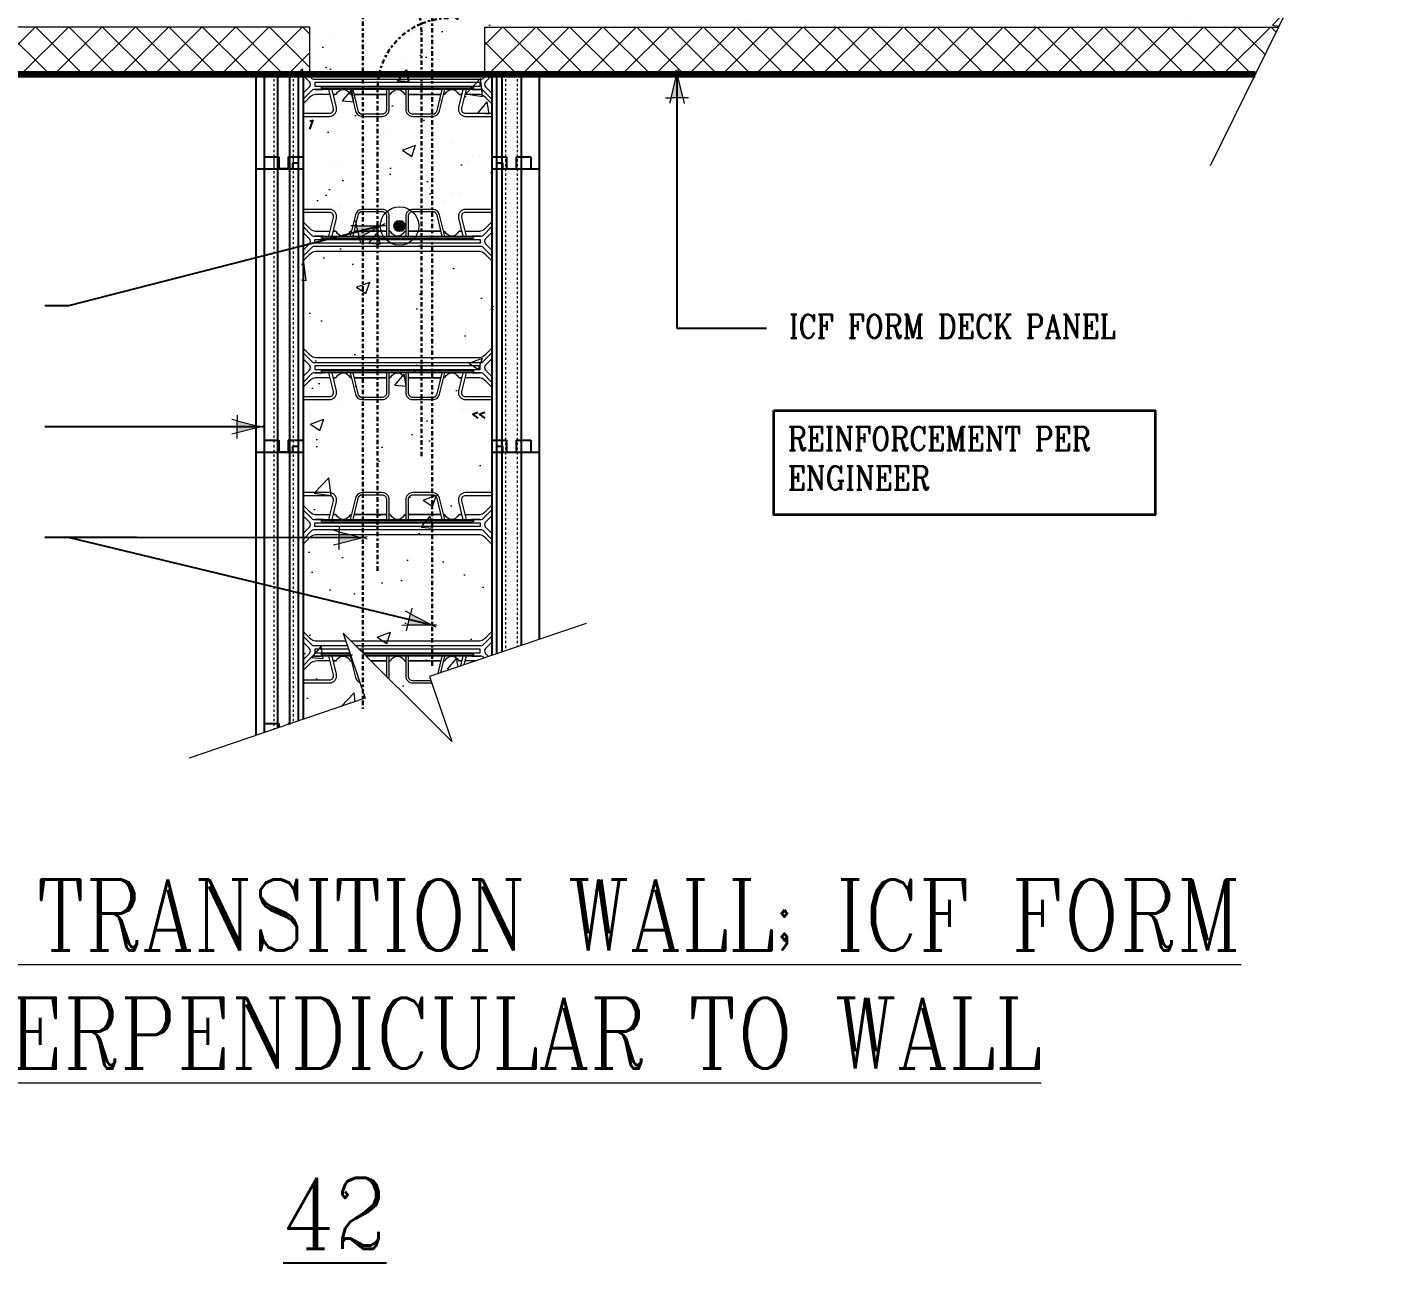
# Model space of a CAD drawing. Header units: inches. Extents: x -281.7 to -191.4, y 451.7 to 534.7.
# Drawn here: x -249.9 to -192.5, y 451.7 to 504 of the extents above; entities that cross this region are included whole.
import ezdxf

# ---------------------------------------------------------------- set-up
doc = ezdxf.new("R2010")
doc.units = ezdxf.units.IN
doc.header["$MEASUREMENT"] = 0
for name, pattern in [('CENTER', [2, 1.25, -0.25, 0.25, -0.25]), ('DASHED2', [0.375, 0.25, -0.125]), ('HIDDEN', [0.375, 0.25, -0.125])]:
    doc.linetypes.add(name, pattern=pattern)
doc.layers.get('Defpoints').update_dxf_attribs({"color": 252})
for name, color, linetype, lineweight in [('A2 Hatch', 8, 'Continuous', 9), ('A4 medium', 7, 'Continuous', 35), ('DETAILS', 7, 'Continuous', 13), ('DIM', 3, 'Continuous', 13), ('GRADE', 5, 'Continuous', 100), ('REBAR', 2, 'CENTER', 30)]:
    doc.layers.add(name, color=color, linetype=linetype, lineweight=lineweight)
doc.styles.add('ARCTEXT', font='arctext.shx', dxfattribs={"width": 0.85})
doc.styles.add('RomanC', font='romanc.shx', dxfattribs={"width": 0.85, "height": 5})
doc.dimstyles.new('ARCTEXT1-4', dxfattribs={"dimtxt": 4, "dimasz": 2, "dimexe": 2, "dimexo": 2, "dimgap": 2, "dimtad": 1, "dimdec": 4, "dimzin": 3, "dimdsep": 46, "dimlunit": 4, "dimtxsty": 'ARCTEXT', "dimblk": 'ARCHTICK', "dimcen": 2, "dimaunit": 1, "dimadec": 0, "dimazin": 0, "dimtfac": 1, "dimtdec": 4, "dimtmove": 2, "dimatfit": 3, "dimldrblk": 'arrow', "dimfxl": 1, "dimtolj": 1, "dimtzin": 0, "dimarcsym": 0})
pattern_1 = [(45, (-4000.7404, 1201.925), (-0.70710678, 0.70710678), []), (135, (-4000.7404, 1201.925), (-0.70710678, -0.70710678), [])]
pattern_2 = [(50, (-3657.1434, 1048.7867), (5.7380815, -0.502017), [0.6, -6.6]), (355, (-3657.1434, 1048.7867), (-1.110011, 6.017537), [0.48, -5.28]), (100.45145, (-3656.665, 1048.745), (4.628071, 5.51552), [0.509922, -5.609137]), (46.1842, (-3657.1434, 1050.387), (8.537928, -1.324152), [0.9, -9.9]), (96.63564, (-3656.432, 1050.276), (7.477296, 7.792949), [0.764882, -8.413704]), (351.1842, (-3657.143, 1050.387), (7.477296, 7.792949), [0.72, -7.92]), (21, (-3656.3434, 1049.9867), (4.7752564, -3.220951), [0.6, -6.6]), (326, (-3656.3434, 1049.9867), (1.946523, 5.8012), [0.48, -5.28]), (71.45144, (-3655.9455, 1049.7183), (6.721779, 2.580249), [0.509922, -5.609137]), (37.5, (-3657.1434, 1048.7867), (0.0972788, 2.6631508), [0, -5.216, 0, -5.36, 0, -5.3]), (7.5, (-3657.1434, 1048.7867), (2.1045563, 3.1552937), [0, -3.056, 0, -5.096, 0, -2.02]), (327.5, (-3658.9274, 1048.7867), (4.2705795, -0.180439), [0, -2, 0, -6.24, 0, -8.28]), (317.5, (-3659.7274, 1048.7867), (4.6654894, 0.80084), [0, -2.6, 0, -4.144, 0, -5.88])]

# ---------------------------------------------------------------- blocks, each defined once
blk = doc.blocks.new('_ArchTick')
at = {"color": 0, "linetype": 'ByBlock', "const_width": 0.15}
blk.add_lwpolyline([(-0.5, -0.5), (0.5, 0.5)], dxfattribs=at)
blk = doc.blocks.new('arrow')
at = {"layer": 'DIM'}
blk.add_hatch(color=253, dxfattribs=at).paths.add_polyline_path([(-2, 0.5), (-2, -0.5), (0, 0)])
at = {"layer": 'DIM', "lineweight": 9}
for points in [[(-2, 0.98), (-2, 0.5), (-2.47, 0.62)], [(0.37, 0.09), (0, 0)], [(0.37, -0.09), (0, 0)], [(-2, -0.98), (-2, -0.5), (-2.47, -0.62)]]:
    blk.add_lwpolyline(points, dxfattribs=at)
at = {"layer": 'DIM', "lineweight": 15}
blk.add_lwpolyline([(0, 0), (-2, -0.5), (-2, 0.5), (0, 0)], dxfattribs=at)

msp = doc.modelspace()

# ---------------------------------------------------------------- hatches: boundary and pattern name
at = {"layer": 'A2 Hatch', "ltscale": 0.15}
h = msp.add_hatch(dxfattribs=at)
h.set_pattern_fill('AR-CONC', color=256, scale=0.8, style=0)
h.set_pattern_definition(pattern_2)
h.paths.add_polyline_path([(-230.129, 533.997), (-238.201, 533.997), (-238.325, 498.634), (-235.455, 499.607), (-236.391, 502.367), (-231.795, 497.771), (-232.731, 500.531), (-230.125, 501.415)])
h = msp.add_hatch(dxfattribs=at)
h.set_pattern_fill('AR-CONC', color=256, scale=0.8, style=0)
h.set_pattern_definition(pattern_2)
h.paths.add_polyline_path([(-230.129, 509.997), (-238.201, 509.997), (-238.325, 474.634), (-235.455, 475.607), (-236.391, 478.367), (-231.795, 473.771), (-232.731, 476.531), (-230.125, 477.415)])
h = msp.add_hatch(dxfattribs=at)
h.set_pattern_fill('AR-CONC', color=256, scale=0.8, style=0)
h.set_pattern_definition([(50, (-5868.9843, 2125.191), (5.7380815, -0.502017), [0.6, -6.6]), (355, (-5868.9843, 2125.191), (-1.1100107, 6.017537), [0.48, -5.28]), (100.4514, (-5868.506, 2125.1493), (4.628075, 5.5155163), [0.5099215, -5.609137]), (46.1842, (-5868.984, 2126.791), (8.537928, -1.324152), [0.9, -9.9]), (96.6356, (-5868.273, 2126.681), (7.477302, 7.792943), [0.764882, -8.413704]), (351.1842, (-5868.984, 2126.791), (7.477296, 7.792949), [0.72, -7.92]), (21, (-5868.1843, 2126.391), (4.7752564, -3.220951), [0.6, -6.6]), (326, (-5868.1843, 2126.391), (1.9465227, 5.8012004), [0.48, -5.28]), (71.4514, (-5867.7864, 2126.1227), (6.721781, 2.580244), [0.5099215, -5.609137]), (37.5, (-5868.9843, 2125.1911), (0.09727884, 2.6631508), [0, -5.216, 0, -5.36, 0, -5.3]), (7.5, (-5868.9843, 2125.191), (2.1045563, 3.1552937), [0, -3.056, 0, -5.096, 0, -2.02]), (327.5, (-5870.7683, 2125.1911), (4.2705795, -0.180439), [0, -2, 0, -6.24, 0, -8.28]), (317.5, (-5871.5683, 2125.191), (4.6654894, 0.8008399), [0, -2.6, 0, -4.144, 0, -5.88])])
h.paths.add_polyline_path([(-231.498, 509.997), (-193.921, 509.997), (-195.116, 507.576), (-192.502, 506.286), (-199.002, 506.286), (-196.389, 504.997), (-196.882, 503.997), (-231.498, 503.997)])
h = msp.add_hatch(dxfattribs=at)
h.set_pattern_fill('ANSI37', color=256, scale=8, style=0)
h.set_pattern_definition(pattern_1)
edge = h.paths.add_edge_path()
edge.add_line((-279.772, 501.997), (-237.907, 501.997))
edge.add_line((-237.907, 501.997), (-237.907, 503.997))
edge.add_line((-237.907, 503.997), (-278.785, 503.997))
edge.add_line((-278.785, 503.997), (-279.772, 501.997))
h = msp.add_hatch(dxfattribs=at)
h.set_pattern_fill('ANSI37', color=256, scale=8, style=0)
h.set_pattern_definition(pattern_1)
h.paths.add_polyline_path([(-230.498, 501.997), (-230.498, 503.997), (-196.882, 503.997), (-197.869, 501.997)])
h = msp.add_hatch(color=256, dxfattribs=at)
edge = h.paths.add_edge_path()
edge.add_arc((-234.113, 495.573), 0.224, 0, 360)

# ---------------------------------------------------------------- linework, layer by layer
at = {"ltscale": 0.15}
for p, q in [((-236.879, 503.629), (-236.879, 503.629)), ((-230.522, 503.826), (-230.522, 503.826)), ((-234.204, 501.721), (-233.819, 502.18)), ((-233.866, 502.607), (-233.866, 502.607)), ((-233.726, 501.679), (-233.819, 502.18)), ((-232.408, 502.645), (-232.408, 502.645)), ((-237.46, 501.98), (-237.46, 501.98)), ((-236.45, 501.712), (-236.45, 501.712)), ((-234.962, 501.872), (-234.962, 501.872)), ((-234.204, 501.721), (-233.726, 501.679)), ((-232.179, 501.532), (-232.179, 501.532)), ((-230.619, 501.163), (-230.619, 501.163)), ((-234.726, 500.599), (-234.726, 500.599)), ((-237.907, 500.006), (-237.778, 500.056)), ((-237.907, 499.671), (-237.778, 500.056)), ((-234.806, 499.49), (-234.806, 499.49)), ((-234.513, 499.49), (-234.513, 499.49)), ((-232.803, 499.754), (-232.803, 499.754)), ((-232.51, 499.754), (-232.51, 499.754)), ((-231.907, 499.073), (-231.907, 499.073)), ((-236.866, 498.272), (-236.866, 498.272)), ((-236.572, 498.272), (-236.572, 498.272)), ((-231.48, 498.36), (-231.48, 498.36)), ((-231.187, 498.36), (-231.187, 498.36)), ((-231.01, 498.499), (-231.01, 498.499)), ((-230.716, 498.499), (-230.716, 498.499)), ((-239.226, 497.997), (-238.826, 497.997)), ((-239.226, 497.997), (-238.826, 497.997)), ((-231.878, 496.997), (-231.878, 496.997)), ((-231.585, 496.997), (-231.585, 496.997)), ((-232.2, 496.655), (-232.2, 496.655)), ((-236.91, 496.335), (-236.91, 496.335)), ((-236.617, 496.335), (-236.617, 496.335)), ((-235.751, 496.122), (-235.751, 496.122)), ((-235.457, 496.122), (-235.457, 496.122)), ((-235.117, 495.519), (-235.117, 495.519)), ((-234.824, 495.519), (-234.824, 495.519)), ((-234.908, 494.181), (-234.908, 494.181)), ((-234.614, 494.181), (-234.614, 494.181)), ((-230.843, 488.46), (-230.843, 488.46)), ((-236.596, 488.141), (-236.596, 488.141)), ((-232.846, 488.196), (-232.846, 488.196)), ((-231.399, 487.847), (-231.399, 487.847)), ((-231.105, 487.847), (-231.105, 487.847)), ((-238.192, 487.531), (-238.192, 487.531)), ((-237.898, 487.531), (-237.898, 487.531)), ((-235.213, 487.284), (-235.213, 487.284)), ((-231.028, 487.598), (-230.791, 487.689)), ((-231.028, 487.598), (-230.791, 487.438)), ((-230.734, 487.598), (-230.498, 487.689)), ((-230.734, 487.598), (-230.498, 487.438)), ((-239.226, 485.997), (-238.826, 485.997)), ((-237.65, 476.888), (-237.65, 476.888)), ((-231.788, 477.194), (-231.788, 477.194)), ((-231.472, 476.903), (-231.472, 476.903)), ((-235.895, 476.631), (-235.895, 476.631)), ((-233.38, 476.708), (-233.38, 476.708)), ((-236.525, 476.238), (-236.525, 476.238))]:
    msp.add_line(p, q, dxfattribs=at)
at = {"color": 1}
for p, q in [((-240.201, 501.997), (-240.201, 497.997)), ((-239.851, 501.997), (-239.851, 497.997)), ((-239.276, 501.997), (-239.276, 497.997)), ((-238.776, 501.997), (-238.776, 497.997)), ((-238.401, 501.997), (-238.401, 497.997)), ((-238.201, 501.997), (-238.201, 497.997)), ((-230.201, 501.997), (-230.201, 497.997)), ((-230.001, 501.997), (-230.001, 497.997)), ((-229.786, 501.997), (-229.786, 497.997)), ((-228.966, 501.997), (-228.966, 497.997)), ((-228.201, 501.997), (-228.201, 497.997)), ((-239.851, 498.497), (-239.226, 498.497)), ((-239.851, 498.497), (-239.851, 485.997)), ((-239.851, 498.497), (-239.226, 498.497)), ((-239.276, 498.497), (-239.276, 485.997)), ((-239.226, 498.497), (-239.226, 497.997)), ((-239.226, 498.497), (-239.226, 497.997)), ((-238.826, 498.497), (-238.826, 497.997)), ((-238.826, 498.497), (-238.201, 498.497)), ((-238.826, 498.497), (-238.826, 497.997)), ((-238.826, 498.497), (-238.201, 498.497)), ((-238.776, 498.497), (-238.776, 485.997)), ((-238.651, 498.247), (-238.651, 497.997)), ((-238.651, 498.247), (-238.401, 498.247)), ((-238.651, 498.247), (-238.651, 497.997)), ((-238.651, 498.247), (-238.401, 498.247)), ((-238.401, 498.247), (-238.401, 485.997)), ((-238.201, 498.497), (-238.201, 485.997)), ((-230.201, 498.497), (-230.201, 485.997)), ((-230.201, 498.497), (-229.576, 498.497)), ((-230.201, 498.497), (-229.576, 498.497)), ((-230.001, 498.247), (-230.001, 485.997)), ((-230.001, 498.247), (-229.751, 498.247)), ((-230.001, 498.247), (-229.751, 498.247)), ((-229.751, 498.247), (-229.751, 497.997)), ((-229.751, 498.247), (-229.751, 497.997)), ((-229.576, 498.497), (-229.576, 497.997)), ((-229.576, 498.497), (-229.576, 497.997)), ((-229.176, 498.497), (-229.176, 497.997)), ((-229.176, 498.497), (-228.551, 498.497)), ((-229.176, 498.497), (-229.176, 497.997)), ((-229.176, 498.497), (-228.551, 498.497)), ((-228.551, 498.497), (-228.551, 497.997)), ((-228.551, 498.497), (-228.551, 497.997)), ((-240.201, 497.997), (-238.201, 497.997)), ((-240.201, 497.997), (-240.201, 485.997)), ((-240.201, 497.997), (-238.651, 497.997)), ((-240.201, 497.997), (-238.201, 497.997)), ((-240.201, 497.997), (-238.651, 497.997)), ((-238.776, 497.997), (-239.276, 497.997)), ((-238.776, 497.997), (-239.276, 497.997)), ((-238.401, 497.997), (-238.201, 497.997)), ((-238.401, 497.997), (-238.201, 497.997)), ((-230.201, 497.997), (-228.201, 497.997)), ((-230.201, 497.997), (-230.001, 497.997)), ((-230.201, 497.997), (-228.201, 497.997)), ((-230.201, 497.997), (-230.001, 497.997)), ((-229.786, 497.997), (-228.201, 497.997)), ((-229.786, 497.997), (-229.786, 485.997)), ((-229.786, 497.997), (-228.201, 497.997)), ((-228.966, 497.997), (-228.966, 485.997)), ((-228.201, 497.997), (-228.201, 485.997)), ((-239.851, 486.497), (-239.226, 486.497)), ((-239.851, 486.497), (-239.851, 474.116)), ((-239.276, 486.497), (-239.276, 474.311)), ((-239.226, 486.497), (-239.226, 485.997)), ((-238.826, 486.497), (-238.826, 485.997)), ((-238.826, 486.497), (-238.201, 486.497)), ((-238.776, 486.497), (-238.776, 474.48)), ((-238.651, 486.247), (-238.651, 485.997)), ((-238.651, 486.247), (-238.401, 486.247)), ((-238.401, 486.247), (-238.401, 474.607)), ((-238.201, 486.497), (-238.201, 474.675)), ((-230.201, 486.497), (-230.201, 477.388)), ((-230.201, 486.497), (-229.576, 486.497)), ((-230.001, 486.247), (-230.001, 477.456)), ((-230.001, 486.247), (-229.751, 486.247)), ((-229.751, 486.247), (-229.751, 485.997)), ((-229.576, 486.497), (-229.576, 485.997)), ((-229.176, 486.497), (-229.176, 485.997)), ((-229.176, 486.497), (-228.551, 486.497)), ((-228.551, 486.497), (-228.551, 485.997)), ((-240.201, 485.997), (-238.201, 485.997)), ((-240.201, 485.997), (-240.201, 473.997)), ((-240.201, 485.997), (-238.651, 485.997)), ((-238.776, 485.997), (-239.276, 485.997)), ((-238.401, 485.997), (-238.201, 485.997)), ((-230.201, 485.997), (-228.201, 485.997)), ((-230.201, 485.997), (-230.001, 485.997)), ((-229.786, 485.997), (-228.201, 485.997)), ((-229.786, 485.997), (-229.786, 477.529)), ((-228.966, 485.997), (-228.966, 477.807)), ((-228.201, 485.997), (-228.201, 478.067)), ((-239.851, 474.497), (-239.226, 474.497)), ((-239.226, 474.497), (-239.226, 474.328)), ((-238.826, 474.497), (-238.826, 474.463)), ((-238.826, 474.497), (-238.726, 474.497))]:
    msp.add_line(p, q, dxfattribs=at)
at = {"color": 1, "linetype": 'HIDDEN', "ltscale": 0.02}
for p, q in [((-239.851, 498.497), (-239.226, 498.497)), ((-239.851, 498.497), (-239.226, 498.497)), ((-239.226, 498.497), (-239.226, 497.997)), ((-239.226, 498.497), (-239.226, 497.997)), ((-238.826, 498.497), (-238.826, 497.997)), ((-238.826, 498.497), (-238.201, 498.497)), ((-238.826, 498.497), (-238.826, 497.997)), ((-238.826, 498.497), (-238.201, 498.497)), ((-230.201, 498.497), (-229.576, 498.497)), ((-230.201, 498.497), (-229.576, 498.497)), ((-229.576, 498.497), (-229.576, 497.997)), ((-229.576, 498.497), (-229.576, 497.997)), ((-229.176, 498.497), (-229.176, 497.997)), ((-229.176, 498.497), (-228.551, 498.497)), ((-229.176, 498.497), (-229.176, 497.997)), ((-229.176, 498.497), (-228.551, 498.497)), ((-228.551, 498.497), (-228.551, 497.997)), ((-228.551, 498.497), (-228.551, 497.997)), ((-239.851, 486.497), (-239.226, 486.497)), ((-239.226, 486.497), (-239.226, 485.997)), ((-238.826, 486.497), (-238.826, 485.997)), ((-238.826, 486.497), (-238.201, 486.497)), ((-230.201, 486.497), (-229.576, 486.497)), ((-229.576, 486.497), (-229.576, 485.997)), ((-229.176, 486.497), (-229.176, 485.997)), ((-229.176, 486.497), (-228.551, 486.497)), ((-228.551, 486.497), (-228.551, 485.997)), ((-239.851, 474.497), (-239.226, 474.497)), ((-239.226, 474.497), (-239.226, 474.328)), ((-238.826, 474.497), (-238.826, 474.463)), ((-238.826, 474.497), (-238.726, 474.497))]:
    msp.add_line(p, q, dxfattribs=at)
at = {"ltscale": 0.15}
msp.add_circle((-234.113, 495.573), 0.224, dxfattribs=at)
at = {"layer": 'A2 Hatch', "ltscale": 0.15}
for p, q in [((-237.907, 503.997), (-278.785, 503.997)), ((-237.907, 501.997), (-237.907, 503.997)), ((-230.498, 501.997), (-230.498, 503.997)), ((-230.498, 503.997), (-196.882, 503.997)), ((-279.772, 501.997), (-237.907, 501.997)), ((-230.498, 501.997), (-197.869, 501.997))]:
    msp.add_line(p, q, dxfattribs=at)
at = {"layer": 'A2 Hatch', "linetype": 'DASHED2', "ltscale": 0.15}
for p, q in [((-239.436, 501.997), (-239.436, 497.997)), ((-238.616, 501.997), (-238.616, 497.997)), ((-229.626, 501.997), (-229.626, 497.997)), ((-229.126, 501.997), (-229.126, 497.997)), ((-239.436, 498.497), (-239.436, 485.997)), ((-238.616, 498.497), (-238.616, 485.997)), ((-229.626, 497.997), (-229.626, 485.997)), ((-229.126, 497.997), (-229.126, 485.997)), ((-239.436, 486.497), (-239.436, 474.256)), ((-238.616, 486.497), (-238.616, 474.534)), ((-229.626, 485.997), (-229.626, 477.583)), ((-229.126, 485.997), (-229.126, 477.753))]:
    msp.add_line(p, q, dxfattribs=at)
at = {"layer": 'A2 Hatch', "ltscale": 0.15}
msp.add_circle((-234.113, 495.573), 0.816, dxfattribs=at)
at = {"layer": 'A4 medium', "ltscale": 0.15}
msp.add_lwpolyline([(-218.262, 487.753), (-202.1, 487.753), (-202.1, 483.342), (-218.262, 483.342)], close=True, dxfattribs=at)
at = {"layer": 'DETAILS', "color": 6, "lineweight": 20}
for p, q in [((-234.649, 477.147), (-235.316, 477.147)), ((-235.316, 477.147), (-234.649, 477.147))]:
    msp.add_line(p, q, dxfattribs=at)
for points in [[(-238.201, 501.198), (-237.932, 501.466, 0.414214), (-237.932, 501.678), (-238.201, 501.946)], [(-238.001, 501.997), (-237.831, 501.826, 0.198912), (-237.76, 501.797), (-234.201, 501.797), (-230.642, 501.797, 0.198912), (-230.571, 501.826), (-230.4, 501.997)], [(-230.201, 501.946), (-230.469, 501.678, 0.414214), (-230.469, 501.466), (-230.201, 501.198)], [(-234.531, 501.147, 0.279322), (-234.487, 501.174, -0.279322), (-234.201, 501.347), (-237.76, 501.347, 0.198912), (-237.831, 501.318), (-238.201, 500.948)], [(-238.201, 500.347), (-237.08, 500.347, 0.485338), (-236.915, 500.557), (-237.105, 501.347), (-237.701, 501.347), (-237.451, 501.347), (-237.351, 501.347)], [(-238.201, 500.217), (-237.08, 500.217, 0.485338), (-236.788, 500.587), (-236.972, 501.347)], [(-237.057, 501.147), (-237.594, 501.147, 0.198912), (-237.948, 501), (-238.201, 500.748)], [(-236.83, 501.147), (-236.923, 501.147), (-236.83, 501.147, 0.279322), (-236.786, 501.174, -0.605918), (-236.214, 501.174, 0.279322), (-236.17, 501.147)], [(-236.2, 501.347), (-235.983, 500.447, 0.346495), (-235.691, 500.217), (-234.849, 500.217, 0.414214), (-234.549, 500.517), (-234.549, 501.347)], [(-236.097, 501.347), (-235.886, 500.47, 0.346495), (-235.691, 500.317), (-234.849, 500.317, 0.414214), (-234.649, 500.517), (-234.649, 501.347)], [(-230.201, 500.948), (-230.571, 501.318, 0.198912), (-230.642, 501.347), (-234.201, 501.347, -0.279322), (-233.915, 501.174, 0.279322), (-233.871, 501.147)], [(-233.853, 501.347), (-233.853, 500.517, 0.414214), (-233.553, 500.217), (-232.71, 500.217, 0.346495), (-232.419, 500.447), (-232.201, 501.347)], [(-233.753, 501.347), (-233.753, 500.517, 0.414214), (-233.553, 500.317), (-232.71, 500.317, 0.346495), (-232.516, 500.47), (-232.304, 501.347)], [(-232.231, 501.147, 0.279322), (-232.187, 501.174, -0.605918), (-231.616, 501.174, 0.279322), (-231.571, 501.147), (-231.478, 501.147), (-231.571, 501.147)], [(-231.43, 501.347), (-231.613, 500.587, 0.485338), (-231.321, 500.217), (-230.201, 500.217)], [(-231.05, 501.347), (-230.95, 501.347), (-230.7, 501.347), (-231.296, 501.347), (-231.487, 500.557, 0.485338), (-231.321, 500.347), (-230.201, 500.347)], [(-230.201, 500.748), (-230.454, 501, 0.198912), (-230.807, 501.147), (-231.344, 501.147)], [(-236.972, 495.147), (-236.788, 495.907, 0.485338), (-237.08, 496.277), (-238.201, 496.277)], [(-237.351, 495.147), (-237.451, 495.147), (-237.701, 495.147), (-237.105, 495.147), (-236.915, 495.937, 0.485338), (-237.08, 496.147), (-238.201, 496.147)], [(-234.549, 495.147), (-234.549, 495.977, 0.414214), (-234.849, 496.277), (-235.691, 496.277, 0.346495), (-235.983, 496.047), (-236.2, 495.147)], [(-234.649, 495.147), (-234.649, 495.977, 0.414214), (-234.849, 496.177), (-235.691, 496.177, 0.346495), (-235.886, 496.024), (-236.097, 495.147)], [(-232.201, 495.147), (-232.419, 496.047, 0.346495), (-232.71, 496.277), (-233.553, 496.277, 0.414214), (-233.853, 495.977), (-233.853, 495.147)], [(-232.304, 495.147), (-232.516, 496.024, 0.346495), (-232.71, 496.177), (-233.553, 496.177, 0.414214), (-233.753, 495.977), (-233.753, 495.147)], [(-230.201, 496.277), (-231.321, 496.277, 0.485338), (-231.613, 495.907), (-231.43, 495.147)], [(-230.201, 496.147), (-231.321, 496.147, 0.485338), (-231.487, 495.937), (-231.296, 495.147), (-230.7, 495.147), (-230.95, 495.147), (-231.05, 495.147)], [(-238.201, 495.746), (-237.948, 495.493, 0.198912), (-237.594, 495.347), (-237.057, 495.347)], [(-238.201, 495.546), (-237.831, 495.176, 0.198912), (-237.76, 495.147), (-234.201, 495.147, -0.279322), (-234.487, 495.32, 0.279322), (-234.531, 495.347)], [(-238.201, 494.548), (-237.932, 494.816, 0.414214), (-237.932, 495.028), (-238.201, 495.296)], [(-236.17, 495.347, 0.279322), (-236.214, 495.32, -0.605918), (-236.786, 495.32, 0.279322), (-236.83, 495.347), (-236.923, 495.347), (-236.83, 495.347)], [(-233.871, 495.347, 0.279322), (-233.915, 495.32, -0.279322), (-234.201, 495.147), (-230.642, 495.147, 0.198912), (-230.571, 495.176), (-230.201, 495.546)], [(-231.571, 495.347), (-231.478, 495.347), (-231.571, 495.347, 0.279322), (-231.616, 495.32, -0.605918), (-232.187, 495.32, 0.279322), (-232.231, 495.347)], [(-231.344, 495.347), (-230.807, 495.347, 0.198912), (-230.454, 495.493), (-230.201, 495.746)], [(-230.201, 495.296), (-230.469, 495.028, 0.414214), (-230.469, 494.816), (-230.201, 494.548)], [(-230.201, 494.298), (-230.571, 494.668, 0.198912), (-230.642, 494.697), (-234.201, 494.697), (-237.76, 494.697, 0.198912), (-237.831, 494.668), (-238.201, 494.298)], [(-230.201, 494.098), (-230.454, 494.35, 0.198912), (-230.807, 494.497), (-234.201, 494.497), (-237.594, 494.497, 0.198912), (-237.948, 494.35), (-238.201, 494.098)], [(-238.201, 490.396), (-237.948, 490.143, 0.198912), (-237.594, 489.997), (-234.201, 489.997), (-230.807, 489.997, 0.198912), (-230.454, 490.143), (-230.201, 490.396)], [(-238.201, 490.196), (-237.831, 489.826, 0.198912), (-237.76, 489.797), (-234.201, 489.797), (-230.642, 489.797, 0.198912), (-230.571, 489.826), (-230.201, 490.196)], [(-238.201, 489.198), (-237.932, 489.466, 0.414214), (-237.932, 489.678), (-238.201, 489.946)], [(-230.201, 489.946), (-230.469, 489.678, 0.414214), (-230.469, 489.466), (-230.201, 489.198)], [(-234.531, 489.147, 0.279322), (-234.487, 489.174, -0.279322), (-234.201, 489.347), (-237.76, 489.347, 0.198912), (-237.831, 489.318), (-238.201, 488.948)], [(-238.201, 488.347), (-237.08, 488.347, 0.485338), (-236.915, 488.557), (-237.105, 489.347), (-237.701, 489.347), (-237.451, 489.347), (-237.351, 489.347)], [(-238.201, 488.217), (-237.08, 488.217, 0.485338), (-236.788, 488.587), (-236.972, 489.347)], [(-237.057, 489.147), (-237.594, 489.147, 0.198912), (-237.948, 489), (-238.201, 488.748)], [(-236.83, 489.147), (-236.923, 489.147), (-236.83, 489.147, 0.279322), (-236.786, 489.174, -0.605918), (-236.214, 489.174, 0.279322), (-236.17, 489.147)], [(-236.2, 489.347), (-235.983, 488.447, 0.346495), (-235.691, 488.217), (-234.849, 488.217, 0.414214), (-234.549, 488.517), (-234.549, 489.347)], [(-236.097, 489.347), (-235.886, 488.47, 0.346495), (-235.691, 488.317), (-234.849, 488.317, 0.414214), (-234.649, 488.517), (-234.649, 489.347)], [(-230.201, 488.948), (-230.571, 489.318, 0.198912), (-230.642, 489.347), (-234.201, 489.347, -0.279322), (-233.915, 489.174, 0.279322), (-233.871, 489.147)], [(-233.853, 489.347), (-233.853, 488.517, 0.414214), (-233.553, 488.217), (-232.71, 488.217, 0.346495), (-232.419, 488.447), (-232.201, 489.347)], [(-233.753, 489.347), (-233.753, 488.517, 0.414214), (-233.553, 488.317), (-232.71, 488.317, 0.346495), (-232.516, 488.47), (-232.304, 489.347)], [(-232.231, 489.147, 0.279322), (-232.187, 489.174, -0.605918), (-231.616, 489.174, 0.279322), (-231.571, 489.147), (-231.478, 489.147), (-231.571, 489.147)], [(-231.43, 489.347), (-231.613, 488.587, 0.485338), (-231.321, 488.217), (-230.201, 488.217)], [(-231.05, 489.347), (-230.95, 489.347), (-230.7, 489.347), (-231.296, 489.347), (-231.487, 488.557, 0.485338), (-231.321, 488.347), (-230.201, 488.347)], [(-230.201, 488.748), (-230.454, 489, 0.198912), (-230.807, 489.147), (-231.344, 489.147)], [(-236.972, 483.147), (-236.788, 483.907, 0.485338), (-237.08, 484.277), (-238.201, 484.277)], [(-237.351, 483.147), (-237.451, 483.147), (-237.701, 483.147), (-237.105, 483.147), (-236.915, 483.937, 0.485338), (-237.08, 484.147), (-238.201, 484.147)], [(-234.549, 483.147), (-234.549, 483.977, 0.414214), (-234.849, 484.277), (-235.691, 484.277, 0.346495), (-235.983, 484.047), (-236.2, 483.147)], [(-234.649, 483.147), (-234.649, 483.977, 0.414214), (-234.849, 484.177), (-235.691, 484.177, 0.346495), (-235.886, 484.024), (-236.097, 483.147)], [(-232.201, 483.147), (-232.419, 484.047, 0.346495), (-232.71, 484.277), (-233.553, 484.277, 0.414214), (-233.853, 483.977), (-233.853, 483.147)], [(-232.304, 483.147), (-232.516, 484.024, 0.346495), (-232.71, 484.177), (-233.553, 484.177, 0.414214), (-233.753, 483.977), (-233.753, 483.147)], [(-230.201, 484.277), (-231.321, 484.277, 0.485338), (-231.613, 483.907), (-231.43, 483.147)], [(-230.201, 484.147), (-231.321, 484.147, 0.485338), (-231.487, 483.937), (-231.296, 483.147), (-230.7, 483.147), (-230.95, 483.147), (-231.05, 483.147)], [(-238.201, 483.746), (-237.948, 483.493, 0.198912), (-237.594, 483.347), (-237.057, 483.347)], [(-238.201, 483.546), (-237.831, 483.176, 0.198912), (-237.76, 483.147), (-234.201, 483.147, -0.279322), (-234.487, 483.32, 0.279322), (-234.531, 483.347)], [(-238.201, 482.548), (-237.932, 482.816, 0.414214), (-237.932, 483.028), (-238.201, 483.296)], [(-236.17, 483.347, 0.279322), (-236.214, 483.32, -0.605918), (-236.786, 483.32, 0.279322), (-236.83, 483.347), (-236.923, 483.347), (-236.83, 483.347)], [(-233.871, 483.347, 0.279322), (-233.915, 483.32, -0.279322), (-234.201, 483.147), (-230.642, 483.147, 0.198912), (-230.571, 483.176), (-230.201, 483.546)], [(-231.571, 483.347), (-231.478, 483.347), (-231.571, 483.347, 0.279322), (-231.616, 483.32, -0.605918), (-232.187, 483.32, 0.279322), (-232.231, 483.347)], [(-231.344, 483.347), (-230.807, 483.347, 0.198912), (-230.454, 483.493), (-230.201, 483.746)], [(-230.201, 483.296), (-230.469, 483.028, 0.414214), (-230.469, 482.816), (-230.201, 482.548)], [(-230.201, 482.298), (-230.571, 482.668, 0.198912), (-230.642, 482.697), (-234.201, 482.697), (-237.76, 482.697, 0.198912), (-237.831, 482.668), (-238.201, 482.298)], [(-230.201, 482.098), (-230.454, 482.35, 0.198912), (-230.807, 482.497), (-234.201, 482.497), (-237.594, 482.497, 0.198912), (-237.948, 482.35), (-238.201, 482.098)], [(-238.201, 478.396), (-237.948, 478.143, 0.198912), (-237.594, 477.997), (-236.386, 477.997)], [(-238.201, 478.196), (-237.831, 477.826, 0.198912), (-237.76, 477.797), (-236.318, 477.797)], [(-236.166, 477.997), (-234.201, 477.997), (-230.807, 477.997, 0.198912), (-230.454, 478.143), (-230.201, 478.396)], [(-235.966, 477.797), (-234.201, 477.797), (-230.642, 477.797, 0.198912), (-230.571, 477.826), (-230.201, 478.196)], [(-238.201, 477.198), (-237.932, 477.466, 0.414214), (-237.932, 477.678), (-238.201, 477.946)], [(-230.201, 477.946), (-230.469, 477.678, 0.414214), (-230.469, 477.466), (-230.343, 477.34)], [(-238.201, 476.347), (-237.08, 476.347, 0.485338), (-236.915, 476.557), (-237.105, 477.347), (-237.701, 477.347), (-237.451, 477.347), (-237.351, 477.347)], [(-238.201, 476.217), (-237.08, 476.217, 0.485338), (-236.788, 476.587), (-236.972, 477.347)], [(-236.166, 477.347), (-237.76, 477.347, 0.198912), (-237.831, 477.318), (-238.201, 476.948)], [(-237.057, 477.147), (-237.594, 477.147, 0.198912), (-237.948, 477), (-238.201, 476.748)], [(-236.199, 477.447), (-237.351, 477.447), (-237.449, 477.425, 0.780776), (-237.449, 477.419), (-237.351, 477.397), (-236.182, 477.397)], [(-236.83, 477.147), (-236.923, 477.147), (-236.83, 477.147, 0.279322), (-236.786, 477.174, -0.605918), (-236.214, 477.174, 0.279322), (-236.17, 477.147)], [(-236.2, 477.347), (-235.983, 476.447, 0.25734), (-235.788, 476.233, 0.25734)], [(-235.566, 477.397), (-234.201, 477.397), (-231.05, 477.397), (-230.952, 477.419, 0.780776), (-230.952, 477.425), (-231.05, 477.447), (-234.201, 477.447), (-235.616, 477.447)], [(-234.531, 477.147, 0.279322), (-234.487, 477.174, -0.279322), (-234.201, 477.347), (-235.516, 477.347)], [(-234.652, 476.483, 0.042719), (-234.649, 476.517), (-234.649, 477.347)], [(-234.572, 476.403, 0.098012), (-234.549, 476.517), (-234.549, 477.347)], [(-230.53, 477.277), (-230.571, 477.318, 0.198912), (-230.642, 477.347), (-234.201, 477.347, -0.279322), (-233.915, 477.174, 0.279322), (-233.871, 477.147)], [(-233.853, 477.347), (-233.853, 476.517, 0.414214), (-233.553, 476.217), (-232.745, 476.217)], [(-233.753, 477.347), (-233.753, 476.517, 0.414214), (-233.553, 476.317), (-232.779, 476.317)], [(-232.231, 477.147, 0.279322), (-232.187, 477.174, -0.605918), (-231.616, 477.174, 0.279322), (-231.571, 477.147), (-231.478, 477.147), (-231.571, 477.147)], [(-235.929, 476.651), (-235.886, 476.47, 0.128873), (-235.838, 476.381)]]:
    msp.add_lwpolyline(points, format="xyb", dxfattribs=at)
for points in [[(-234.201, 501.497), (-230.7, 501.497), (-230.7, 501.647), (-234.201, 501.647), (-237.701, 501.647), (-237.701, 501.497)], [(-236.152, 501.147), (-236.17, 501.147)], [(-234.649, 501.147), (-236.049, 501.147)], [(-234.549, 501.147), (-234.531, 501.147)], [(-233.853, 501.147), (-233.871, 501.147)], [(-233.753, 501.147), (-232.353, 501.147)], [(-232.25, 501.147), (-232.231, 501.147)], [(-236.152, 495.347), (-236.17, 495.347)], [(-234.649, 495.347), (-236.049, 495.347)], [(-234.549, 495.347), (-234.531, 495.347)], [(-233.853, 495.347), (-233.871, 495.347)], [(-233.753, 495.347), (-232.353, 495.347)], [(-232.25, 495.347), (-232.231, 495.347)], [(-234.201, 494.997), (-230.7, 494.997), (-230.7, 494.847), (-234.201, 494.847), (-237.701, 494.847), (-237.701, 494.997)], [(-234.201, 489.497), (-230.7, 489.497), (-230.7, 489.647), (-234.201, 489.647), (-237.701, 489.647), (-237.701, 489.497)], [(-236.152, 489.147), (-236.17, 489.147)], [(-234.649, 489.147), (-236.049, 489.147)], [(-234.549, 489.147), (-234.531, 489.147)], [(-233.853, 489.147), (-233.871, 489.147)], [(-233.753, 489.147), (-232.353, 489.147)], [(-232.25, 489.147), (-232.231, 489.147)], [(-236.152, 483.347), (-236.17, 483.347)], [(-234.649, 483.347), (-236.049, 483.347)], [(-234.549, 483.347), (-234.531, 483.347)], [(-233.853, 483.347), (-233.871, 483.347)], [(-233.753, 483.347), (-232.353, 483.347)], [(-232.25, 483.347), (-232.231, 483.347)], [(-234.201, 482.997), (-230.7, 482.997), (-230.7, 482.847), (-234.201, 482.847), (-237.701, 482.847), (-237.701, 482.997)], [(-236.152, 477.147), (-236.17, 477.147)], [(-234.549, 477.147), (-234.531, 477.147)], [(-233.853, 477.147), (-233.871, 477.147)], [(-233.753, 477.147), (-232.353, 477.147)], [(-232.25, 477.147), (-232.231, 477.147)]]:
    msp.add_lwpolyline(points, close=True, dxfattribs=at)
for points in [[(-234.201, 501.397), (-231.05, 501.397), (-230.952, 501.419, 0.780776), (-230.952, 501.425), (-231.05, 501.447), (-234.201, 501.447), (-237.351, 501.447), (-237.449, 501.425, 0.780776), (-237.449, 501.419), (-237.351, 501.397)], [(-234.201, 495.097), (-237.351, 495.097), (-237.449, 495.075, 0.780776), (-237.449, 495.069), (-237.351, 495.047), (-234.201, 495.047), (-231.05, 495.047), (-230.952, 495.069, 0.780776), (-230.952, 495.075), (-231.05, 495.097)], [(-234.201, 489.397), (-231.05, 489.397), (-230.952, 489.419, 0.780776), (-230.952, 489.425), (-231.05, 489.447), (-234.201, 489.447), (-237.351, 489.447), (-237.449, 489.425, 0.780776), (-237.449, 489.419), (-237.351, 489.397)], [(-234.201, 483.097), (-237.351, 483.097), (-237.449, 483.075, 0.780776), (-237.449, 483.069), (-237.351, 483.047), (-234.201, 483.047), (-231.05, 483.047), (-230.952, 483.069, 0.780776), (-230.952, 483.075), (-231.05, 483.097)]]:
    msp.add_lwpolyline(points, format="xyb", close=True, dxfattribs=at)
for points in [[(-236.267, 477.647), (-237.701, 477.647), (-237.701, 477.497), (-236.216, 477.497)], [(-235.666, 477.497), (-234.201, 477.497), (-230.7, 477.497), (-230.7, 477.647), (-234.201, 477.647), (-235.816, 477.647)], [(-232.481, 476.615), (-232.304, 477.347)], [(-232.369, 476.653), (-232.201, 477.347)], [(-231.43, 477.347), (-231.529, 476.938)], [(-231.05, 477.347), (-230.95, 477.347), (-230.7, 477.347), (-231.296, 477.347), (-231.383, 476.987)], [(-230.913, 477.147), (-231.344, 477.147)]]:
    msp.add_lwpolyline(points, dxfattribs=at)
at = {"layer": 'DIM'}
msp.add_line((-196.389, 504.997), (-199.783, 498.118), dxfattribs=at)
msp.add_lwpolyline([(-226.212, 478.741), (-232.839, 476.494), (-231.903, 473.734), (-236.499, 478.33), (-235.563, 475.57), (-243.028, 473.038)], dxfattribs=at)
at = {"layer": 'GRADE', "ltscale": 0.15}
msp.add_line((-279.772, 501.997), (-197.869, 501.997), dxfattribs=at)
at = {"layer": 'REBAR', "ltscale": 0.15}
for p, q in [((-232.737, 476.949), (-232.737, 532.879)), ((-235.668, 531.044), (-235.668, 475.114)), ((-233.189, 485.821), (-233.189, 503.795)), ((-235.045, 480.97), (-235.045, 501.37))]:
    msp.add_line(p, q, dxfattribs=at)
for centre, start, end in [((-236.189, 503.795), 0, 90), ((-232.045, 501.37), 90, 180)]:
    msp.add_arc(centre, 3, start, end, dxfattribs=at)

# ---------------------------------------------------------------- texts
at = {"layer": 'Defpoints', "insert": (-236.857, 455.252), "char_height": 3, "width": 90.08, "attachment_point": 2, "style": 'RomanC'}
msp.add_mtext('{\\L42\\P}\\P            ', dxfattribs=at)
at = {"layer": 'DIM', "color": 3, "char_height": 1, "attachment_point": 1, "style": 'RomanC'}
for s, insert, width in [('ICF FORM DECK PANEL', (-217.61, 491.821), 22.68955), ('REINFORCEMENT PER ENGINEER', (-217.664, 487.068), 18.04318)]:
    msp.add_mtext(s, dxfattribs=dict(at, insert=insert, width=width))
at = {"layer": 'DIM', "insert": (-235.571, 467.887), "char_height": 3, "width": 90.08, "attachment_point": 2, "style": 'RomanC'}
msp.add_mtext('{\\L8" BEARING TRANSITION WALL; ICF FORM DECK PERPENDICULAR TO WALL}\\P\\P               ', dxfattribs=at)

# ---------------------------------------------------------------- leaders
at = {"layer": 'DIM'}
for points in [[(-222.363, 501.997), (-222.367, 491.247), (-218.569, 491.247)], [(-234.905, 495.58), (-248.142, 492.195), (-249.142, 492.195)], [(-239.985, 487.068), (-245.756, 487.069), (-249.142, 487.069)], [(-235.668, 482.365), (-245.253, 482.377), (-249.142, 482.377)], [(-232.737, 478.668), (-248.142, 482.377), (-249.142, 482.377)]]:
    msp.add_leader(points, dimstyle='ARCTEXT1-4', override={"dimasz": 0.5, "dimtad": 0}, dxfattribs=at)

doc.saveas('drawing.dxf')
